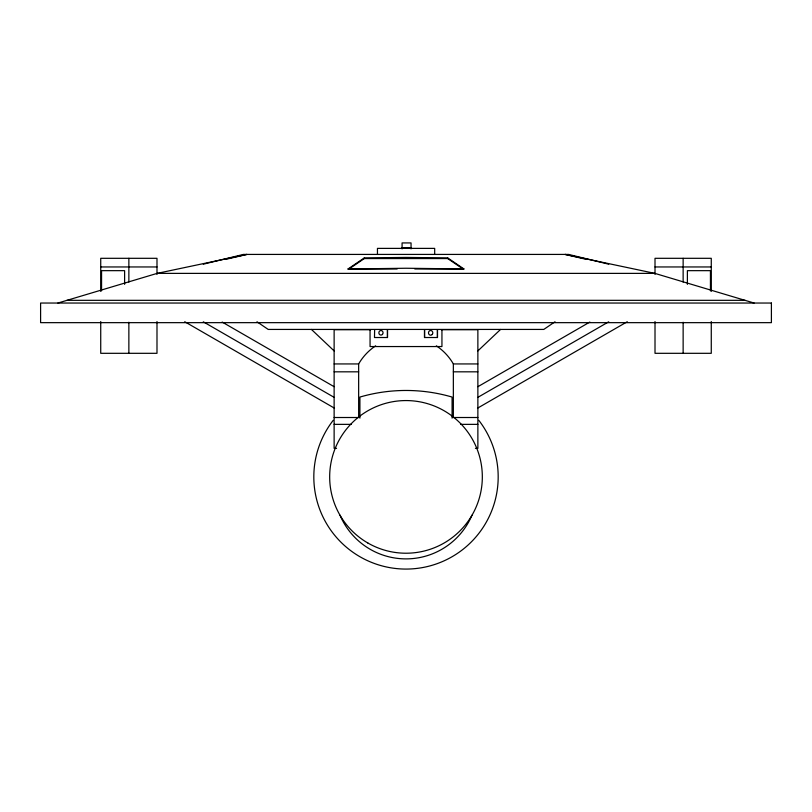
<?xml version="1.0" encoding="UTF-8"?>
<svg xmlns="http://www.w3.org/2000/svg" width="812" height="812" viewBox="0 0 812 812"><rect width="100%" height="100%" fill="white"/><g stroke="black" fill="none" stroke-linecap="round" stroke-linejoin="round"><path stroke-width="1.22" d="M477.872 350.906L500.568 329.428M397.149 268.995L347.993 269.016L364.294 257.901L406 257.424L447.706 257.901L463.946 268.965L414.79 268.985M349.008 268.975L364.294 258.561L447.706 258.561L462.931 268.934M555.022 321.765L543.796 329.428L268.204 329.428L256.978 321.765M477.882 386.695L589.827 322.059M478.106 397.21L608.696 321.806M477.517 408.182L627.28 321.714M57.926 303.038L157.132 273.38L246.909 254.42L225.969 259.302M203.294 264.194L243.407 254.42L568.593 254.42L608.706 264.194M347.993 269.016L406 268.244L463.946 268.965M402.082 247.63L411.045 247.63M100.729 266.955L156.99 266.955M655.01 266.955L711.271 266.955M157.132 273.38L654.868 273.38L754.074 303.038M66.96 300.328L745.04 300.328M370.698 329.702L334.128 329.702L334.128 448.366L336.574 448.366M441.302 329.702L477.872 329.702L477.872 448.366L475.426 448.366M334.128 363.938L358.65 363.938A54.719 54.719 0 0 1 375.641 345.841M436.359 345.841A54.719 54.719 0 0 1 453.35 363.938L477.872 363.938M334.128 371.825L358.65 371.825M453.35 371.825L477.872 371.825M334.128 417.51L358.65 417.51L358.65 363.938M477.872 417.51L453.35 417.51L453.35 363.938M334.128 424.361L351.291 424.361M460.708 424.361L477.872 424.361M654.868 273.38L565.091 254.42L586.031 259.302M222.173 322.059L334.118 386.695M203.304 321.806L333.894 397.21M184.72 321.714L334.483 408.182M311.432 329.428L334.128 350.906M711.271 291.427L711.271 258.307L655.01 258.307L655.01 274.446M711.271 321.542L711.271 353.311L655.01 353.311L655.01 321.542M710.439 290.747L710.439 270.66L687.388 270.66L687.388 284.352M683.136 258.307L683.136 282.048M683.136 322.242L683.136 353.311M452.091 418.119L452.091 397.058A164.481 164.481 0 0 0 359.909 397.058L359.909 418.119M447.706 257.901L447.706 258.561M441.941 329.702L441.941 346.551L370.059 346.551L370.059 329.702M437.516 329.611L437.516 337.518L424.463 337.518L424.463 329.611M437.374 329.611L437.374 337.518M434.684 254.42L434.684 248.381L377.448 248.381L377.448 254.42M424.605 329.611L424.605 337.518M411.045 248.908L411.045 242.93L402.082 242.93L402.082 248.908M387.547 329.611L387.547 337.518L374.484 337.518L374.637 329.611M387.395 329.611L387.395 337.518M364.294 257.901L364.294 258.561M156.99 274.446L156.99 258.307L100.729 258.307L100.729 291.427M156.99 321.542L156.99 353.311L100.729 353.311L100.729 321.542M128.864 258.307L128.864 282.048M128.864 322.242L128.864 353.311M124.612 284.352L124.612 270.66L101.561 270.66L101.561 290.747M478.745 420.271A92.182 92.182 0 0 1 468.433 544.71A92.182 92.182 0 0 1 343.567 544.71A92.182 92.182 0 0 1 333.255 420.271M471.975 515.214A71.669 71.669 0 0 1 340.025 515.214M771.4 303.038L40.6 303.038L40.6 322.658L771.4 322.658L771.4 303.038M367.836 542.995A76.328 76.328 0 0 0 482.328 476.888A76.328 76.328 0 0 0 367.836 410.791A76.328 76.328 0 0 0 367.836 542.995M382.462 334.392A2.274 2.101 -90 0 0 381.478 330.596A2.274 2.101 -90 0 0 378.94 333.417A2.274 2.101 -90 0 0 382.462 334.392M432.268 334.422A2.355 2.172 -90 0 0 431.101 330.555A2.355 2.172 -90 0 0 428.584 333.58A2.355 2.172 -90 0 0 432.268 334.422"/></g></svg>
